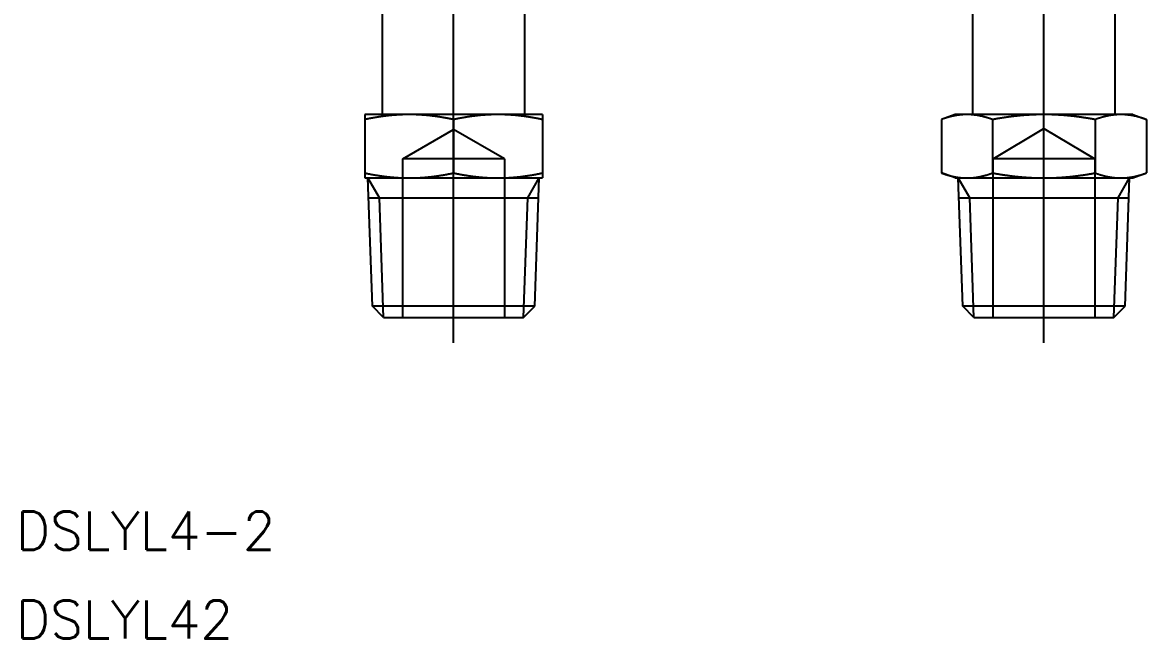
# Model space of a CAD drawing. Extents: x -80 to 11, y -57 to 49.
# Drawn here: x -80.5 to 8.1, y -56.7 to -8.1 of the extents above; entities that cross this region are included whole.
import ezdxf

# ---------------------------------------------------------------- set-up
doc = ezdxf.new("R2010")
doc.units = 0
doc.linetypes.add('CENTER', pattern=[50.8, 31.75, -6.35, 6.35, -6.35])
doc.linetypes.add('DASHED', pattern=[19.05, 12.7, -6.35])
doc.layers.get('0').update_dxf_attribs({"linetype": 'CONTINUOUS'})
doc.layers.add('CENTER', color=1, linetype='CENTER')
doc.styles.get("Standard").update_dxf_attribs({"font": 'txt.shx', "height": 3, "bigfont": 'bigfont.shx'})

msp = doc.modelspace()

# ---------------------------------------------------------------- linework, layer by layer
at = {"color": 7, "linetype": 'CONTINUOUS'}
for p, q in [((-52.112, -15.4), (-52.112, -5.514)), ((-40.912, -15.4), (-40.912, -5.514)), ((-5.6, -15.4), (-5.6, -5.514)), ((5.6, -15.4), (5.6, -5.514)), ((-50.012, -15.4), (-53.512, -15.4)), ((-53.512, -15.4), (-53.512, -15.794)), ((-53.512, -15.794), (-53.512, -20.006)), ((-43.012, -15.4), (-50.012, -15.4)), ((-46.512, -15.794), (-46.512, -20.006)), ((-39.512, -15.4), (-43.012, -15.4)), ((-39.512, -15.4), (-39.512, -15.794)), ((-39.512, -15.794), (-39.512, -20.006)), ((-7, -15.4), (-8.083, -15.794)), ((-8.083, -15.794), (-8.083, -20.006)), ((-6.062, -15.4), (-7, -15.4)), ((0, -15.4), (-6.062, -15.4)), ((-4.041, -15.794), (-4.041, -20.006)), ((6.062, -15.4), (0, -15.4)), ((4.041, -15.794), (4.041, -20.006)), ((7, -15.4), (6.062, -15.4)), ((7, -15.4), (8.083, -15.794)), ((8.083, -15.794), (8.083, -20.006)), ((-53.512, -20.006), (-53.512, -20.4)), ((-39.512, -20.006), (-39.512, -20.4)), ((-7, -20.4), (-8.083, -20.006)), ((7, -20.4), (8.083, -20.006)), ((-53.512, -20.4), (-50.012, -20.4)), ((-52.911, -30.513), (-53.264, -20.4)), ((-50.012, -20.4), (-43.012, -20.4)), ((-43.012, -20.4), (-39.512, -20.4)), ((-40.112, -30.513), (-39.759, -20.4)), ((-7, -20.4), (-6.062, -20.4)), ((-6.4, -30.513), (-6.753, -20.4)), ((-6.753, -20.4), (6.753, -20.4)), ((-6.062, -20.4), (0, -20.4)), ((0, -20.4), (6.062, -20.4)), ((6.062, -20.4), (7, -20.4)), ((6.4, -30.513), (6.753, -20.4)), ((-53.209, -21.978), (-39.814, -21.978)), ((-6.698, -21.978), (6.698, -21.978)), ((-40.112, -30.513), (-52.911, -30.513)), ((-52.024, -31.4), (-52.911, -30.513)), ((-40.999, -31.4), (-40.112, -30.513)), ((6.4, -30.513), (-6.4, -30.513)), ((-5.513, -31.4), (-6.4, -30.513)), ((5.513, -31.4), (6.4, -30.513)), ((-52.024, -31.4), (-40.999, -31.4)), ((-5.513, -31.4), (5.513, -31.4))]:
    msp.add_line(p, q, dxfattribs=at)
at = {"color": 3, "linetype": 'DASHED'}
for p, q in [((-50.512, -18.9), (-46.512, -16.591)), ((-42.512, -18.9), (-46.512, -16.591)), ((-4, -18.9), (0, -16.497)), ((0, -16.497), (4, -18.9)), ((-50.512, -31.4), (-50.512, -18.9)), ((-42.512, -18.9), (-50.512, -18.9)), ((-42.512, -18.9), (-42.512, -31.4)), ((-4, -31.4), (-4, -18.9)), ((4, -18.9), (-4, -18.9)), ((4, -18.9), (4, -31.4))]:
    msp.add_line(p, q, dxfattribs=at)
at = {"color": 3, "linetype": 'CONTINUOUS'}
for p, q in [((-52.353, -21.978), (-53.264, -20.4)), ((-40.67, -21.978), (-39.759, -20.4)), ((-5.842, -21.978), (-6.753, -20.4)), ((5.842, -21.978), (6.753, -20.4)), ((-52.024, -31.4), (-52.353, -21.978)), ((-40.999, -31.4), (-40.67, -21.978)), ((-5.513, -31.4), (-5.842, -21.978)), ((5.513, -31.4), (5.842, -21.978))]:
    msp.add_line(p, q, dxfattribs=at)
at = {"color": 7}
for points in [[(-50.012, -15.4, 0), (-50.048, -15.4, 0), (-50.085, -15.4, 0), (-50.122, -15.4, 0), (-50.159, -15.401, 0), (-50.196, -15.401, 0), (-50.232, -15.402, 0), (-50.269, -15.402, 0), (-50.305, -15.403, 0), (-50.342, -15.404, 0), (-50.378, -15.405, 0), (-50.414, -15.406, 0), (-50.451, -15.407, 0), (-50.487, -15.408, 0), (-50.523, -15.409, 0), (-50.56, -15.41, 0), (-50.596, -15.412, 0), (-50.632, -15.413, 0), (-50.668, -15.415, 0), (-50.704, -15.417, 0), (-50.74, -15.418, 0), (-50.777, -15.42, 0), (-50.813, -15.422, 0), (-50.849, -15.424, 0), (-50.885, -15.426, 0), (-50.921, -15.428, 0), (-50.957, -15.431, 0), (-50.993, -15.433, 0), (-51.029, -15.436, 0), (-51.065, -15.438, 0), (-51.101, -15.441, 0), (-51.137, -15.444, 0), (-51.173, -15.446, 0), (-51.209, -15.449, 0), (-51.245, -15.452, 0), (-51.281, -15.455, 0), (-51.317, -15.458, 0), (-51.353, -15.462, 0), (-51.389, -15.465, 0), (-51.425, -15.468, 0), (-51.461, -15.472, 0), (-51.497, -15.475, 0), (-51.533, -15.479, 0), (-51.569, -15.483, 0), (-51.605, -15.486, 0), (-51.641, -15.49, 0), (-51.677, -15.494, 0), (-51.714, -15.498, 0), (-51.75, -15.503, 0), (-51.786, -15.507, 0), (-51.822, -15.511, 0), (-51.858, -15.516, 0), (-51.895, -15.52, 0), (-51.931, -15.525, 0), (-51.968, -15.529, 0), (-52.004, -15.534, 0), (-52.04, -15.539, 0), (-52.077, -15.544, 0), (-52.114, -15.549, 0), (-52.15, -15.554, 0), (-52.187, -15.559, 0), (-52.223, -15.564, 0), (-52.26, -15.57, 0), (-52.297, -15.575, 0), (-52.334, -15.581, 0), (-52.371, -15.586, 0), (-52.408, -15.592, 0), (-52.445, -15.598, 0), (-52.482, -15.603, 0), (-52.519, -15.609, 0), (-52.556, -15.615, 0), (-52.593, -15.621, 0), (-52.631, -15.628, 0), (-52.668, -15.634, 0), (-52.706, -15.64, 0), (-52.743, -15.647, 0), (-52.781, -15.653, 0), (-52.818, -15.66, 0), (-52.856, -15.666, 0), (-52.894, -15.673, 0), (-52.932, -15.68, 0), (-52.97, -15.687, 0), (-53.008, -15.694, 0), (-53.046, -15.701, 0), (-53.084, -15.709, 0), (-53.123, -15.716, 0), (-53.161, -15.723, 0), (-53.2, -15.731, 0), (-53.238, -15.738, 0), (-53.277, -15.746, 0), (-53.316, -15.754, 0), (-53.355, -15.762, 0), (-53.394, -15.77, 0), (-53.433, -15.778, 0), (-53.472, -15.786, 0), (-53.512, -15.794, 0)], [(-46.512, -15.794, 0), (-46.551, -15.786, 0), (-46.59, -15.778, 0), (-46.629, -15.77, 0), (-46.668, -15.762, 0), (-46.707, -15.754, 0), (-46.746, -15.746, 0), (-46.785, -15.738, 0), (-46.823, -15.731, 0), (-46.862, -15.723, 0), (-46.9, -15.716, 0), (-46.939, -15.709, 0), (-46.977, -15.701, 0), (-47.015, -15.694, 0), (-47.053, -15.687, 0), (-47.091, -15.68, 0), (-47.129, -15.673, 0), (-47.167, -15.666, 0), (-47.205, -15.66, 0), (-47.242, -15.653, 0), (-47.28, -15.647, 0), (-47.318, -15.64, 0), (-47.355, -15.634, 0), (-47.392, -15.628, 0), (-47.43, -15.621, 0), (-47.467, -15.615, 0), (-47.504, -15.609, 0), (-47.541, -15.603, 0), (-47.578, -15.598, 0), (-47.615, -15.592, 0), (-47.653, -15.586, 0), (-47.689, -15.581, 0), (-47.726, -15.575, 0), (-47.763, -15.57, 0), (-47.8, -15.564, 0), (-47.836, -15.559, 0), (-47.873, -15.554, 0), (-47.91, -15.549, 0), (-47.946, -15.544, 0), (-47.983, -15.539, 0), (-48.019, -15.534, 0), (-48.056, -15.529, 0), (-48.092, -15.525, 0), (-48.128, -15.52, 0), (-48.165, -15.516, 0), (-48.201, -15.511, 0), (-48.237, -15.507, 0), (-48.273, -15.503, 0), (-48.31, -15.498, 0), (-48.346, -15.494, 0), (-48.382, -15.49, 0), (-48.418, -15.486, 0), (-48.454, -15.483, 0), (-48.49, -15.479, 0), (-48.526, -15.475, 0), (-48.562, -15.472, 0), (-48.598, -15.468, 0), (-48.634, -15.465, 0), (-48.67, -15.462, 0), (-48.706, -15.458, 0), (-48.742, -15.455, 0), (-48.778, -15.452, 0), (-48.814, -15.449, 0), (-48.85, -15.446, 0), (-48.886, -15.444, 0), (-48.922, -15.441, 0), (-48.958, -15.438, 0), (-48.994, -15.436, 0), (-49.03, -15.433, 0), (-49.066, -15.431, 0), (-49.102, -15.428, 0), (-49.138, -15.426, 0), (-49.174, -15.424, 0), (-49.21, -15.422, 0), (-49.246, -15.42, 0), (-49.283, -15.418, 0), (-49.319, -15.417, 0), (-49.355, -15.415, 0), (-49.391, -15.413, 0), (-49.427, -15.412, 0), (-49.463, -15.41, 0), (-49.5, -15.409, 0), (-49.536, -15.408, 0), (-49.572, -15.407, 0), (-49.609, -15.406, 0), (-49.645, -15.405, 0), (-49.681, -15.404, 0), (-49.718, -15.403, 0), (-49.755, -15.402, 0), (-49.791, -15.402, 0), (-49.828, -15.401, 0), (-49.864, -15.401, 0), (-49.901, -15.4, 0), (-49.938, -15.4, 0), (-49.975, -15.4, 0), (-50.012, -15.4, 0)], [(-43.012, -15.4, 0), (-43.048, -15.4, 0), (-43.085, -15.4, 0), (-43.122, -15.4, 0), (-43.159, -15.401, 0), (-43.196, -15.401, 0), (-43.232, -15.402, 0), (-43.269, -15.402, 0), (-43.305, -15.403, 0), (-43.342, -15.404, 0), (-43.378, -15.405, 0), (-43.414, -15.406, 0), (-43.451, -15.407, 0), (-43.487, -15.408, 0), (-43.523, -15.409, 0), (-43.56, -15.41, 0), (-43.596, -15.412, 0), (-43.632, -15.413, 0), (-43.668, -15.415, 0), (-43.704, -15.417, 0), (-43.74, -15.418, 0), (-43.777, -15.42, 0), (-43.813, -15.422, 0), (-43.849, -15.424, 0), (-43.885, -15.426, 0), (-43.921, -15.428, 0), (-43.957, -15.431, 0), (-43.993, -15.433, 0), (-44.029, -15.436, 0), (-44.065, -15.438, 0), (-44.101, -15.441, 0), (-44.137, -15.444, 0), (-44.173, -15.446, 0), (-44.209, -15.449, 0), (-44.245, -15.452, 0), (-44.281, -15.455, 0), (-44.317, -15.458, 0), (-44.353, -15.462, 0), (-44.389, -15.465, 0), (-44.425, -15.468, 0), (-44.461, -15.472, 0), (-44.497, -15.475, 0), (-44.533, -15.479, 0), (-44.569, -15.483, 0), (-44.605, -15.486, 0), (-44.641, -15.49, 0), (-44.677, -15.494, 0), (-44.714, -15.498, 0), (-44.75, -15.503, 0), (-44.786, -15.507, 0), (-44.822, -15.511, 0), (-44.858, -15.516, 0), (-44.895, -15.52, 0), (-44.931, -15.525, 0), (-44.968, -15.529, 0), (-45.004, -15.534, 0), (-45.04, -15.539, 0), (-45.077, -15.544, 0), (-45.114, -15.549, 0), (-45.15, -15.554, 0), (-45.187, -15.559, 0), (-45.223, -15.564, 0), (-45.26, -15.57, 0), (-45.297, -15.575, 0), (-45.334, -15.581, 0), (-45.371, -15.586, 0), (-45.408, -15.592, 0), (-45.445, -15.598, 0), (-45.482, -15.603, 0), (-45.519, -15.609, 0), (-45.556, -15.615, 0), (-45.593, -15.621, 0), (-45.631, -15.628, 0), (-45.668, -15.634, 0), (-45.706, -15.64, 0), (-45.743, -15.647, 0), (-45.781, -15.653, 0), (-45.818, -15.66, 0), (-45.856, -15.666, 0), (-45.894, -15.673, 0), (-45.932, -15.68, 0), (-45.97, -15.687, 0), (-46.008, -15.694, 0), (-46.046, -15.701, 0), (-46.084, -15.709, 0), (-46.123, -15.716, 0), (-46.161, -15.723, 0), (-46.2, -15.731, 0), (-46.238, -15.738, 0), (-46.277, -15.746, 0), (-46.316, -15.754, 0), (-46.355, -15.762, 0), (-46.394, -15.77, 0), (-46.433, -15.778, 0), (-46.472, -15.786, 0), (-46.512, -15.794, 0)], [(-39.512, -15.794, 0), (-39.551, -15.786, 0), (-39.59, -15.778, 0), (-39.629, -15.77, 0), (-39.668, -15.762, 0), (-39.707, -15.754, 0), (-39.746, -15.746, 0), (-39.785, -15.738, 0), (-39.823, -15.731, 0), (-39.862, -15.723, 0), (-39.9, -15.716, 0), (-39.939, -15.709, 0), (-39.977, -15.701, 0), (-40.015, -15.694, 0), (-40.053, -15.687, 0), (-40.091, -15.68, 0), (-40.129, -15.673, 0), (-40.167, -15.666, 0), (-40.205, -15.66, 0), (-40.242, -15.653, 0), (-40.28, -15.647, 0), (-40.318, -15.64, 0), (-40.355, -15.634, 0), (-40.392, -15.628, 0), (-40.43, -15.621, 0), (-40.467, -15.615, 0), (-40.504, -15.609, 0), (-40.541, -15.603, 0), (-40.578, -15.598, 0), (-40.615, -15.592, 0), (-40.653, -15.586, 0), (-40.689, -15.581, 0), (-40.726, -15.575, 0), (-40.763, -15.57, 0), (-40.8, -15.564, 0), (-40.836, -15.559, 0), (-40.873, -15.554, 0), (-40.91, -15.549, 0), (-40.946, -15.544, 0), (-40.983, -15.539, 0), (-41.019, -15.534, 0), (-41.056, -15.529, 0), (-41.092, -15.525, 0), (-41.128, -15.52, 0), (-41.165, -15.516, 0), (-41.201, -15.511, 0), (-41.237, -15.507, 0), (-41.273, -15.503, 0), (-41.31, -15.498, 0), (-41.346, -15.494, 0), (-41.382, -15.49, 0), (-41.418, -15.486, 0), (-41.454, -15.483, 0), (-41.49, -15.479, 0), (-41.526, -15.475, 0), (-41.562, -15.472, 0), (-41.598, -15.468, 0), (-41.634, -15.465, 0), (-41.67, -15.462, 0), (-41.706, -15.458, 0), (-41.742, -15.455, 0), (-41.778, -15.452, 0), (-41.814, -15.449, 0), (-41.85, -15.446, 0), (-41.886, -15.444, 0), (-41.922, -15.441, 0), (-41.958, -15.438, 0), (-41.994, -15.436, 0), (-42.03, -15.433, 0), (-42.066, -15.431, 0), (-42.102, -15.428, 0), (-42.138, -15.426, 0), (-42.174, -15.424, 0), (-42.21, -15.422, 0), (-42.246, -15.42, 0), (-42.283, -15.418, 0), (-42.319, -15.417, 0), (-42.355, -15.415, 0), (-42.391, -15.413, 0), (-42.427, -15.412, 0), (-42.463, -15.41, 0), (-42.5, -15.409, 0), (-42.536, -15.408, 0), (-42.572, -15.407, 0), (-42.609, -15.406, 0), (-42.645, -15.405, 0), (-42.681, -15.404, 0), (-42.718, -15.403, 0), (-42.755, -15.402, 0), (-42.791, -15.402, 0), (-42.828, -15.401, 0), (-42.864, -15.401, 0), (-42.901, -15.4, 0), (-42.938, -15.4, 0), (-42.975, -15.4, 0), (-43.012, -15.4, 0)], [(-6.062, -15.4, 0), (-6.083, -15.4, 0), (-6.105, -15.4, 0), (-6.126, -15.4, 0), (-6.147, -15.401, 0), (-6.168, -15.401, 0), (-6.189, -15.402, 0), (-6.211, -15.402, 0), (-6.232, -15.403, 0), (-6.253, -15.404, 0), (-6.274, -15.405, 0), (-6.295, -15.406, 0), (-6.316, -15.407, 0), (-6.337, -15.408, 0), (-6.358, -15.409, 0), (-6.379, -15.41, 0), (-6.4, -15.412, 0), (-6.42, -15.413, 0), (-6.441, -15.415, 0), (-6.462, -15.417, 0), (-6.483, -15.418, 0), (-6.504, -15.42, 0), (-6.525, -15.422, 0), (-6.546, -15.424, 0), (-6.566, -15.426, 0), (-6.587, -15.428, 0), (-6.608, -15.431, 0), (-6.629, -15.433, 0), (-6.649, -15.436, 0), (-6.67, -15.438, 0), (-6.691, -15.441, 0), (-6.712, -15.444, 0), (-6.733, -15.446, 0), (-6.753, -15.449, 0), (-6.774, -15.452, 0), (-6.795, -15.455, 0), (-6.816, -15.458, 0), (-6.836, -15.462, 0), (-6.857, -15.465, 0), (-6.878, -15.468, 0), (-6.899, -15.472, 0), (-6.92, -15.475, 0), (-6.941, -15.479, 0), (-6.961, -15.483, 0), (-6.982, -15.486, 0), (-7.003, -15.49, 0), (-7.024, -15.494, 0), (-7.045, -15.498, 0), (-7.066, -15.503, 0), (-7.087, -15.507, 0), (-7.108, -15.511, 0), (-7.128, -15.516, 0), (-7.149, -15.52, 0), (-7.17, -15.525, 0), (-7.191, -15.529, 0), (-7.212, -15.534, 0), (-7.234, -15.539, 0), (-7.255, -15.544, 0), (-7.276, -15.549, 0), (-7.297, -15.554, 0), (-7.318, -15.559, 0), (-7.339, -15.564, 0), (-7.36, -15.57, 0), (-7.382, -15.575, 0), (-7.403, -15.581, 0), (-7.424, -15.586, 0), (-7.446, -15.592, 0), (-7.467, -15.598, 0), (-7.488, -15.603, 0), (-7.51, -15.609, 0), (-7.531, -15.615, 0), (-7.553, -15.621, 0), (-7.574, -15.628, 0), (-7.596, -15.634, 0), (-7.618, -15.64, 0), (-7.639, -15.647, 0), (-7.661, -15.653, 0), (-7.683, -15.66, 0), (-7.704, -15.666, 0), (-7.726, -15.673, 0), (-7.748, -15.68, 0), (-7.77, -15.687, 0), (-7.792, -15.694, 0), (-7.814, -15.701, 0), (-7.836, -15.709, 0), (-7.858, -15.716, 0), (-7.881, -15.723, 0), (-7.903, -15.731, 0), (-7.925, -15.738, 0), (-7.948, -15.746, 0), (-7.97, -15.754, 0), (-7.992, -15.762, 0), (-8.015, -15.77, 0), (-8.038, -15.778, 0), (-8.06, -15.786, 0), (-8.083, -15.794, 0)], [(-4.041, -15.794, 0), (-4.064, -15.786, 0), (-4.087, -15.778, 0), (-4.109, -15.77, 0), (-4.132, -15.762, 0), (-4.154, -15.754, 0), (-4.177, -15.746, 0), (-4.199, -15.738, 0), (-4.221, -15.731, 0), (-4.244, -15.723, 0), (-4.266, -15.716, 0), (-4.288, -15.709, 0), (-4.31, -15.701, 0), (-4.332, -15.694, 0), (-4.354, -15.687, 0), (-4.376, -15.68, 0), (-4.398, -15.673, 0), (-4.42, -15.666, 0), (-4.442, -15.66, 0), (-4.463, -15.653, 0), (-4.485, -15.647, 0), (-4.507, -15.64, 0), (-4.528, -15.634, 0), (-4.55, -15.628, 0), (-4.572, -15.621, 0), (-4.593, -15.615, 0), (-4.615, -15.609, 0), (-4.636, -15.603, 0), (-4.657, -15.598, 0), (-4.679, -15.592, 0), (-4.7, -15.586, 0), (-4.721, -15.581, 0), (-4.743, -15.575, 0), (-4.764, -15.57, 0), (-4.785, -15.564, 0), (-4.806, -15.559, 0), (-4.828, -15.554, 0), (-4.849, -15.549, 0), (-4.87, -15.544, 0), (-4.891, -15.539, 0), (-4.912, -15.534, 0), (-4.933, -15.529, 0), (-4.954, -15.525, 0), (-4.975, -15.52, 0), (-4.996, -15.516, 0), (-5.017, -15.511, 0), (-5.038, -15.507, 0), (-5.059, -15.503, 0), (-5.08, -15.498, 0), (-5.1, -15.494, 0), (-5.121, -15.49, 0), (-5.142, -15.486, 0), (-5.163, -15.483, 0), (-5.184, -15.479, 0), (-5.205, -15.475, 0), (-5.225, -15.472, 0), (-5.246, -15.468, 0), (-5.267, -15.465, 0), (-5.288, -15.462, 0), (-5.309, -15.458, 0), (-5.329, -15.455, 0), (-5.35, -15.452, 0), (-5.371, -15.449, 0), (-5.392, -15.446, 0), (-5.413, -15.444, 0), (-5.433, -15.441, 0), (-5.454, -15.438, 0), (-5.475, -15.436, 0), (-5.496, -15.433, 0), (-5.516, -15.431, 0), (-5.537, -15.428, 0), (-5.558, -15.426, 0), (-5.579, -15.424, 0), (-5.6, -15.422, 0), (-5.62, -15.42, 0), (-5.641, -15.418, 0), (-5.662, -15.417, 0), (-5.683, -15.415, 0), (-5.704, -15.413, 0), (-5.725, -15.412, 0), (-5.746, -15.41, 0), (-5.767, -15.409, 0), (-5.788, -15.408, 0), (-5.809, -15.407, 0), (-5.83, -15.406, 0), (-5.851, -15.405, 0), (-5.872, -15.404, 0), (-5.893, -15.403, 0), (-5.914, -15.402, 0), (-5.935, -15.402, 0), (-5.956, -15.401, 0), (-5.977, -15.401, 0), (-5.998, -15.4, 0), (-6.02, -15.4, 0), (-6.041, -15.4, 0), (-6.062, -15.4, 0)], [(0, -15.4, 0), (-0.043, -15.4, 0), (-0.085, -15.4, 0), (-0.128, -15.4, 0), (-0.17, -15.401, 0), (-0.212, -15.401, 0), (-0.255, -15.402, 0), (-0.297, -15.402, 0), (-0.339, -15.403, 0), (-0.381, -15.404, 0), (-0.423, -15.405, 0), (-0.465, -15.406, 0), (-0.507, -15.407, 0), (-0.549, -15.408, 0), (-0.591, -15.409, 0), (-0.633, -15.41, 0), (-0.675, -15.412, 0), (-0.717, -15.413, 0), (-0.758, -15.415, 0), (-0.8, -15.417, 0), (-0.842, -15.418, 0), (-0.883, -15.42, 0), (-0.925, -15.422, 0), (-0.967, -15.424, 0), (-1.008, -15.426, 0), (-1.05, -15.428, 0), (-1.092, -15.431, 0), (-1.133, -15.433, 0), (-1.175, -15.436, 0), (-1.216, -15.438, 0), (-1.258, -15.441, 0), (-1.299, -15.444, 0), (-1.341, -15.446, 0), (-1.382, -15.449, 0), (-1.424, -15.452, 0), (-1.465, -15.455, 0), (-1.507, -15.458, 0), (-1.549, -15.462, 0), (-1.59, -15.465, 0), (-1.632, -15.468, 0), (-1.673, -15.472, 0), (-1.715, -15.475, 0), (-1.757, -15.479, 0), (-1.798, -15.483, 0), (-1.84, -15.486, 0), (-1.882, -15.49, 0), (-1.923, -15.494, 0), (-1.965, -15.498, 0), (-2.007, -15.503, 0), (-2.049, -15.507, 0), (-2.091, -15.511, 0), (-2.133, -15.516, 0), (-2.175, -15.52, 0), (-2.217, -15.525, 0), (-2.259, -15.529, 0), (-2.301, -15.534, 0), (-2.343, -15.539, 0), (-2.385, -15.544, 0), (-2.427, -15.549, 0), (-2.469, -15.554, 0), (-2.512, -15.559, 0), (-2.554, -15.564, 0), (-2.596, -15.57, 0), (-2.639, -15.575, 0), (-2.681, -15.581, 0), (-2.724, -15.586, 0), (-2.767, -15.592, 0), (-2.809, -15.598, 0), (-2.852, -15.603, 0), (-2.895, -15.609, 0), (-2.938, -15.615, 0), (-2.981, -15.621, 0), (-3.024, -15.628, 0), (-3.067, -15.634, 0), (-3.111, -15.64, 0), (-3.154, -15.647, 0), (-3.197, -15.653, 0), (-3.241, -15.66, 0), (-3.285, -15.666, 0), (-3.328, -15.673, 0), (-3.372, -15.68, 0), (-3.416, -15.687, 0), (-3.46, -15.694, 0), (-3.504, -15.701, 0), (-3.548, -15.709, 0), (-3.592, -15.716, 0), (-3.637, -15.723, 0), (-3.681, -15.731, 0), (-3.726, -15.738, 0), (-3.771, -15.746, 0), (-3.816, -15.754, 0), (-3.86, -15.762, 0), (-3.906, -15.77, 0), (-3.951, -15.778, 0), (-3.996, -15.786, 0), (-4.041, -15.794, 0)], [(4.041, -15.794, 0), (3.996, -15.786, 0), (3.951, -15.778, 0), (3.906, -15.77, 0), (3.86, -15.762, 0), (3.816, -15.754, 0), (3.771, -15.746, 0), (3.726, -15.738, 0), (3.681, -15.731, 0), (3.637, -15.723, 0), (3.592, -15.716, 0), (3.548, -15.709, 0), (3.504, -15.701, 0), (3.46, -15.694, 0), (3.416, -15.687, 0), (3.372, -15.68, 0), (3.328, -15.673, 0), (3.285, -15.666, 0), (3.241, -15.66, 0), (3.197, -15.653, 0), (3.154, -15.647, 0), (3.111, -15.64, 0), (3.067, -15.634, 0), (3.024, -15.628, 0), (2.981, -15.621, 0), (2.938, -15.615, 0), (2.895, -15.609, 0), (2.852, -15.603, 0), (2.809, -15.598, 0), (2.767, -15.592, 0), (2.724, -15.586, 0), (2.681, -15.581, 0), (2.639, -15.575, 0), (2.596, -15.57, 0), (2.554, -15.564, 0), (2.512, -15.559, 0), (2.469, -15.554, 0), (2.427, -15.549, 0), (2.385, -15.544, 0), (2.343, -15.539, 0), (2.301, -15.534, 0), (2.259, -15.529, 0), (2.217, -15.525, 0), (2.175, -15.52, 0), (2.133, -15.516, 0), (2.091, -15.511, 0), (2.049, -15.507, 0), (2.007, -15.503, 0), (1.965, -15.498, 0), (1.923, -15.494, 0), (1.882, -15.49, 0), (1.84, -15.486, 0), (1.798, -15.483, 0), (1.757, -15.479, 0), (1.715, -15.475, 0), (1.673, -15.472, 0), (1.632, -15.468, 0), (1.59, -15.465, 0), (1.549, -15.462, 0), (1.507, -15.458, 0), (1.465, -15.455, 0), (1.424, -15.452, 0), (1.382, -15.449, 0), (1.341, -15.446, 0), (1.299, -15.444, 0), (1.258, -15.441, 0), (1.216, -15.438, 0), (1.175, -15.436, 0), (1.133, -15.433, 0), (1.092, -15.431, 0), (1.05, -15.428, 0), (1.008, -15.426, 0), (0.967, -15.424, 0), (0.925, -15.422, 0), (0.883, -15.42, 0), (0.842, -15.418, 0), (0.8, -15.417, 0), (0.758, -15.415, 0), (0.717, -15.413, 0), (0.675, -15.412, 0), (0.633, -15.41, 0), (0.591, -15.409, 0), (0.549, -15.408, 0), (0.507, -15.407, 0), (0.465, -15.406, 0), (0.423, -15.405, 0), (0.381, -15.404, 0), (0.339, -15.403, 0), (0.297, -15.402, 0), (0.255, -15.402, 0), (0.212, -15.401, 0), (0.17, -15.401, 0), (0.128, -15.4, 0), (0.085, -15.4, 0), (0.043, -15.4, 0), (0, -15.4, 0)], [(6.062, -15.4, 0), (6.041, -15.4, 0), (6.02, -15.4, 0), (5.998, -15.4, 0), (5.977, -15.401, 0), (5.956, -15.401, 0), (5.935, -15.402, 0), (5.914, -15.402, 0), (5.893, -15.403, 0), (5.872, -15.404, 0), (5.851, -15.405, 0), (5.83, -15.406, 0), (5.809, -15.407, 0), (5.788, -15.408, 0), (5.767, -15.409, 0), (5.746, -15.41, 0), (5.725, -15.412, 0), (5.704, -15.413, 0), (5.683, -15.415, 0), (5.662, -15.417, 0), (5.641, -15.418, 0), (5.62, -15.42, 0), (5.6, -15.422, 0), (5.579, -15.424, 0), (5.558, -15.426, 0), (5.537, -15.428, 0), (5.516, -15.431, 0), (5.496, -15.433, 0), (5.475, -15.436, 0), (5.454, -15.438, 0), (5.433, -15.441, 0), (5.413, -15.444, 0), (5.392, -15.446, 0), (5.371, -15.449, 0), (5.35, -15.452, 0), (5.329, -15.455, 0), (5.309, -15.458, 0), (5.288, -15.462, 0), (5.267, -15.465, 0), (5.246, -15.468, 0), (5.225, -15.472, 0), (5.205, -15.475, 0), (5.184, -15.479, 0), (5.163, -15.483, 0), (5.142, -15.486, 0), (5.121, -15.49, 0), (5.1, -15.494, 0), (5.08, -15.498, 0), (5.059, -15.503, 0), (5.038, -15.507, 0), (5.017, -15.511, 0), (4.996, -15.516, 0), (4.975, -15.52, 0), (4.954, -15.525, 0), (4.933, -15.529, 0), (4.912, -15.534, 0), (4.891, -15.539, 0), (4.87, -15.544, 0), (4.849, -15.549, 0), (4.828, -15.554, 0), (4.806, -15.559, 0), (4.785, -15.564, 0), (4.764, -15.57, 0), (4.743, -15.575, 0), (4.721, -15.581, 0), (4.7, -15.586, 0), (4.679, -15.592, 0), (4.657, -15.598, 0), (4.636, -15.603, 0), (4.615, -15.609, 0), (4.593, -15.615, 0), (4.572, -15.621, 0), (4.55, -15.628, 0), (4.528, -15.634, 0), (4.507, -15.64, 0), (4.485, -15.647, 0), (4.463, -15.653, 0), (4.442, -15.66, 0), (4.42, -15.666, 0), (4.398, -15.673, 0), (4.376, -15.68, 0), (4.354, -15.687, 0), (4.332, -15.694, 0), (4.31, -15.701, 0), (4.288, -15.709, 0), (4.266, -15.716, 0), (4.244, -15.723, 0), (4.221, -15.731, 0), (4.199, -15.738, 0), (4.177, -15.746, 0), (4.154, -15.754, 0), (4.132, -15.762, 0), (4.109, -15.77, 0), (4.087, -15.778, 0), (4.064, -15.786, 0), (4.041, -15.794, 0)], [(8.083, -15.794, 0), (8.06, -15.786, 0), (8.038, -15.778, 0), (8.015, -15.77, 0), (7.992, -15.762, 0), (7.97, -15.754, 0), (7.948, -15.746, 0), (7.925, -15.738, 0), (7.903, -15.731, 0), (7.881, -15.723, 0), (7.858, -15.716, 0), (7.836, -15.709, 0), (7.814, -15.701, 0), (7.792, -15.694, 0), (7.77, -15.687, 0), (7.748, -15.68, 0), (7.726, -15.673, 0), (7.704, -15.666, 0), (7.683, -15.66, 0), (7.661, -15.653, 0), (7.639, -15.647, 0), (7.618, -15.64, 0), (7.596, -15.634, 0), (7.574, -15.628, 0), (7.553, -15.621, 0), (7.531, -15.615, 0), (7.51, -15.609, 0), (7.488, -15.603, 0), (7.467, -15.598, 0), (7.446, -15.592, 0), (7.424, -15.586, 0), (7.403, -15.581, 0), (7.382, -15.575, 0), (7.36, -15.57, 0), (7.339, -15.564, 0), (7.318, -15.559, 0), (7.297, -15.554, 0), (7.276, -15.549, 0), (7.255, -15.544, 0), (7.234, -15.539, 0), (7.212, -15.534, 0), (7.191, -15.529, 0), (7.17, -15.525, 0), (7.149, -15.52, 0), (7.128, -15.516, 0), (7.108, -15.511, 0), (7.087, -15.507, 0), (7.066, -15.503, 0), (7.045, -15.498, 0), (7.024, -15.494, 0), (7.003, -15.49, 0), (6.982, -15.486, 0), (6.961, -15.483, 0), (6.941, -15.479, 0), (6.92, -15.475, 0), (6.899, -15.472, 0), (6.878, -15.468, 0), (6.857, -15.465, 0), (6.836, -15.462, 0), (6.816, -15.458, 0), (6.795, -15.455, 0), (6.774, -15.452, 0), (6.753, -15.449, 0), (6.733, -15.446, 0), (6.712, -15.444, 0), (6.691, -15.441, 0), (6.67, -15.438, 0), (6.649, -15.436, 0), (6.629, -15.433, 0), (6.608, -15.431, 0), (6.587, -15.428, 0), (6.566, -15.426, 0), (6.546, -15.424, 0), (6.525, -15.422, 0), (6.504, -15.42, 0), (6.483, -15.418, 0), (6.462, -15.417, 0), (6.441, -15.415, 0), (6.42, -15.413, 0), (6.4, -15.412, 0), (6.379, -15.41, 0), (6.358, -15.409, 0), (6.337, -15.408, 0), (6.316, -15.407, 0), (6.295, -15.406, 0), (6.274, -15.405, 0), (6.253, -15.404, 0), (6.232, -15.403, 0), (6.211, -15.402, 0), (6.189, -15.402, 0), (6.168, -15.401, 0), (6.147, -15.401, 0), (6.126, -15.4, 0), (6.105, -15.4, 0), (6.083, -15.4, 0), (6.062, -15.4, 0)], [(-53.512, -20.006, 0), (-53.472, -20.014, 0), (-53.433, -20.022, 0), (-53.393, -20.03, 0), (-53.354, -20.038, 0), (-53.315, -20.046, 0), (-53.276, -20.054, 0), (-53.237, -20.062, 0), (-53.199, -20.069, 0), (-53.16, -20.077, 0), (-53.121, -20.084, 0), (-53.083, -20.092, 0), (-53.045, -20.099, 0), (-53.006, -20.106, 0), (-52.968, -20.113, 0), (-52.93, -20.12, 0), (-52.892, -20.127, 0), (-52.854, -20.134, 0), (-52.816, -20.14, 0), (-52.778, -20.147, 0), (-52.741, -20.154, 0), (-52.703, -20.16, 0), (-52.666, -20.166, 0), (-52.628, -20.173, 0), (-52.591, -20.179, 0), (-52.553, -20.185, 0), (-52.516, -20.191, 0), (-52.479, -20.197, 0), (-52.442, -20.203, 0), (-52.405, -20.209, 0), (-52.368, -20.214, 0), (-52.331, -20.22, 0), (-52.294, -20.225, 0), (-52.257, -20.231, 0), (-52.22, -20.236, 0), (-52.184, -20.241, 0), (-52.147, -20.247, 0), (-52.11, -20.252, 0), (-52.074, -20.257, 0), (-52.037, -20.262, 0), (-52.001, -20.266, 0), (-51.964, -20.271, 0), (-51.928, -20.276, 0), (-51.892, -20.28, 0), (-51.855, -20.285, 0), (-51.819, -20.289, 0), (-51.783, -20.294, 0), (-51.746, -20.298, 0), (-51.71, -20.302, 0), (-51.674, -20.306, 0), (-51.638, -20.31, 0), (-51.602, -20.314, 0), (-51.566, -20.318, 0), (-51.53, -20.321, 0), (-51.494, -20.325, 0), (-51.458, -20.328, 0), (-51.422, -20.332, 0), (-51.386, -20.335, 0), (-51.35, -20.339, 0), (-51.314, -20.342, 0), (-51.278, -20.345, 0), (-51.242, -20.348, 0), (-51.206, -20.351, 0), (-51.17, -20.354, 0), (-51.134, -20.357, 0), (-51.098, -20.359, 0), (-51.062, -20.362, 0), (-51.026, -20.365, 0), (-50.99, -20.367, 0), (-50.954, -20.369, 0), (-50.918, -20.372, 0), (-50.882, -20.374, 0), (-50.846, -20.376, 0), (-50.81, -20.378, 0), (-50.774, -20.38, 0), (-50.738, -20.382, 0), (-50.702, -20.384, 0), (-50.666, -20.385, 0), (-50.63, -20.387, 0), (-50.594, -20.388, 0), (-50.558, -20.39, 0), (-50.522, -20.391, 0), (-50.486, -20.392, 0), (-50.449, -20.393, 0), (-50.413, -20.394, 0), (-50.377, -20.395, 0), (-50.34, -20.396, 0), (-50.304, -20.397, 0), (-50.268, -20.398, 0), (-50.231, -20.398, 0), (-50.195, -20.399, 0), (-50.158, -20.399, 0), (-50.122, -20.4, 0), (-50.085, -20.4, 0), (-50.048, -20.4, 0), (-50.012, -20.4, 0)], [(-50.012, -20.4, 0), (-49.975, -20.4, 0), (-49.938, -20.4, 0), (-49.901, -20.4, 0), (-49.865, -20.399, 0), (-49.828, -20.399, 0), (-49.792, -20.398, 0), (-49.755, -20.398, 0), (-49.719, -20.397, 0), (-49.683, -20.396, 0), (-49.646, -20.395, 0), (-49.61, -20.394, 0), (-49.574, -20.393, 0), (-49.538, -20.392, 0), (-49.501, -20.391, 0), (-49.465, -20.39, 0), (-49.429, -20.388, 0), (-49.393, -20.387, 0), (-49.357, -20.385, 0), (-49.321, -20.384, 0), (-49.285, -20.382, 0), (-49.249, -20.38, 0), (-49.213, -20.378, 0), (-49.177, -20.376, 0), (-49.141, -20.374, 0), (-49.105, -20.372, 0), (-49.069, -20.369, 0), (-49.033, -20.367, 0), (-48.997, -20.365, 0), (-48.961, -20.362, 0), (-48.925, -20.359, 0), (-48.889, -20.357, 0), (-48.853, -20.354, 0), (-48.817, -20.351, 0), (-48.781, -20.348, 0), (-48.745, -20.345, 0), (-48.709, -20.342, 0), (-48.673, -20.339, 0), (-48.638, -20.335, 0), (-48.602, -20.332, 0), (-48.566, -20.328, 0), (-48.529, -20.325, 0), (-48.493, -20.321, 0), (-48.457, -20.318, 0), (-48.421, -20.314, 0), (-48.385, -20.31, 0), (-48.349, -20.306, 0), (-48.313, -20.302, 0), (-48.277, -20.298, 0), (-48.24, -20.294, 0), (-48.204, -20.289, 0), (-48.168, -20.285, 0), (-48.132, -20.28, 0), (-48.095, -20.276, 0), (-48.059, -20.271, 0), (-48.022, -20.266, 0), (-47.986, -20.262, 0), (-47.949, -20.257, 0), (-47.913, -20.252, 0), (-47.876, -20.247, 0), (-47.84, -20.241, 0), (-47.803, -20.236, 0), (-47.766, -20.231, 0), (-47.729, -20.225, 0), (-47.692, -20.22, 0), (-47.655, -20.214, 0), (-47.618, -20.209, 0), (-47.581, -20.203, 0), (-47.544, -20.197, 0), (-47.507, -20.191, 0), (-47.47, -20.185, 0), (-47.432, -20.179, 0), (-47.395, -20.173, 0), (-47.358, -20.166, 0), (-47.32, -20.16, 0), (-47.282, -20.154, 0), (-47.245, -20.147, 0), (-47.207, -20.14, 0), (-47.169, -20.134, 0), (-47.131, -20.127, 0), (-47.093, -20.12, 0), (-47.055, -20.113, 0), (-47.017, -20.106, 0), (-46.978, -20.099, 0), (-46.94, -20.092, 0), (-46.902, -20.084, 0), (-46.863, -20.077, 0), (-46.825, -20.069, 0), (-46.786, -20.062, 0), (-46.747, -20.054, 0), (-46.708, -20.046, 0), (-46.669, -20.038, 0), (-46.63, -20.03, 0), (-46.59, -20.022, 0), (-46.551, -20.014, 0), (-46.512, -20.006, 0)], [(-46.512, -20.006, 0), (-46.472, -20.014, 0), (-46.433, -20.022, 0), (-46.393, -20.03, 0), (-46.354, -20.038, 0), (-46.315, -20.046, 0), (-46.276, -20.054, 0), (-46.237, -20.062, 0), (-46.199, -20.069, 0), (-46.16, -20.077, 0), (-46.121, -20.084, 0), (-46.083, -20.092, 0), (-46.045, -20.099, 0), (-46.006, -20.106, 0), (-45.968, -20.113, 0), (-45.93, -20.12, 0), (-45.892, -20.127, 0), (-45.854, -20.134, 0), (-45.816, -20.14, 0), (-45.778, -20.147, 0), (-45.741, -20.154, 0), (-45.703, -20.16, 0), (-45.666, -20.166, 0), (-45.628, -20.173, 0), (-45.591, -20.179, 0), (-45.553, -20.185, 0), (-45.516, -20.191, 0), (-45.479, -20.197, 0), (-45.442, -20.203, 0), (-45.405, -20.209, 0), (-45.368, -20.214, 0), (-45.331, -20.22, 0), (-45.294, -20.225, 0), (-45.257, -20.231, 0), (-45.22, -20.236, 0), (-45.184, -20.241, 0), (-45.147, -20.247, 0), (-45.11, -20.252, 0), (-45.074, -20.257, 0), (-45.037, -20.262, 0), (-45.001, -20.266, 0), (-44.964, -20.271, 0), (-44.928, -20.276, 0), (-44.892, -20.28, 0), (-44.855, -20.285, 0), (-44.819, -20.289, 0), (-44.783, -20.294, 0), (-44.746, -20.298, 0), (-44.71, -20.302, 0), (-44.674, -20.306, 0), (-44.638, -20.31, 0), (-44.602, -20.314, 0), (-44.566, -20.318, 0), (-44.53, -20.321, 0), (-44.494, -20.325, 0), (-44.458, -20.328, 0), (-44.422, -20.332, 0), (-44.386, -20.335, 0), (-44.35, -20.339, 0), (-44.314, -20.342, 0), (-44.278, -20.345, 0), (-44.242, -20.348, 0), (-44.206, -20.351, 0), (-44.17, -20.354, 0), (-44.134, -20.357, 0), (-44.098, -20.359, 0), (-44.062, -20.362, 0), (-44.026, -20.365, 0), (-43.99, -20.367, 0), (-43.954, -20.369, 0), (-43.918, -20.372, 0), (-43.882, -20.374, 0), (-43.846, -20.376, 0), (-43.81, -20.378, 0), (-43.774, -20.38, 0), (-43.738, -20.382, 0), (-43.702, -20.384, 0), (-43.666, -20.385, 0), (-43.63, -20.387, 0), (-43.594, -20.388, 0), (-43.558, -20.39, 0), (-43.522, -20.391, 0), (-43.486, -20.392, 0), (-43.449, -20.393, 0), (-43.413, -20.394, 0), (-43.377, -20.395, 0), (-43.34, -20.396, 0), (-43.304, -20.397, 0), (-43.268, -20.398, 0), (-43.231, -20.398, 0), (-43.195, -20.399, 0), (-43.158, -20.399, 0), (-43.122, -20.4, 0), (-43.085, -20.4, 0), (-43.048, -20.4, 0), (-43.012, -20.4, 0)], [(-43.012, -20.4, 0), (-42.975, -20.4, 0), (-42.938, -20.4, 0), (-42.901, -20.4, 0), (-42.865, -20.399, 0), (-42.828, -20.399, 0), (-42.792, -20.398, 0), (-42.755, -20.398, 0), (-42.719, -20.397, 0), (-42.683, -20.396, 0), (-42.646, -20.395, 0), (-42.61, -20.394, 0), (-42.574, -20.393, 0), (-42.538, -20.392, 0), (-42.501, -20.391, 0), (-42.465, -20.39, 0), (-42.429, -20.388, 0), (-42.393, -20.387, 0), (-42.357, -20.385, 0), (-42.321, -20.384, 0), (-42.285, -20.382, 0), (-42.249, -20.38, 0), (-42.213, -20.378, 0), (-42.177, -20.376, 0), (-42.141, -20.374, 0), (-42.105, -20.372, 0), (-42.069, -20.369, 0), (-42.033, -20.367, 0), (-41.997, -20.365, 0), (-41.961, -20.362, 0), (-41.925, -20.359, 0), (-41.889, -20.357, 0), (-41.853, -20.354, 0), (-41.817, -20.351, 0), (-41.781, -20.348, 0), (-41.745, -20.345, 0), (-41.709, -20.342, 0), (-41.673, -20.339, 0), (-41.638, -20.335, 0), (-41.602, -20.332, 0), (-41.566, -20.328, 0), (-41.529, -20.325, 0), (-41.493, -20.321, 0), (-41.457, -20.318, 0), (-41.421, -20.314, 0), (-41.385, -20.31, 0), (-41.349, -20.306, 0), (-41.313, -20.302, 0), (-41.277, -20.298, 0), (-41.24, -20.294, 0), (-41.204, -20.289, 0), (-41.168, -20.285, 0), (-41.132, -20.28, 0), (-41.095, -20.276, 0), (-41.059, -20.271, 0), (-41.022, -20.266, 0), (-40.986, -20.262, 0), (-40.949, -20.257, 0), (-40.913, -20.252, 0), (-40.876, -20.247, 0), (-40.84, -20.241, 0), (-40.803, -20.236, 0), (-40.766, -20.231, 0), (-40.729, -20.225, 0), (-40.692, -20.22, 0), (-40.655, -20.214, 0), (-40.618, -20.209, 0), (-40.581, -20.203, 0), (-40.544, -20.197, 0), (-40.507, -20.191, 0), (-40.47, -20.185, 0), (-40.432, -20.179, 0), (-40.395, -20.173, 0), (-40.358, -20.166, 0), (-40.32, -20.16, 0), (-40.282, -20.154, 0), (-40.245, -20.147, 0), (-40.207, -20.14, 0), (-40.169, -20.134, 0), (-40.131, -20.127, 0), (-40.093, -20.12, 0), (-40.055, -20.113, 0), (-40.017, -20.106, 0), (-39.978, -20.099, 0), (-39.94, -20.092, 0), (-39.902, -20.084, 0), (-39.863, -20.077, 0), (-39.825, -20.069, 0), (-39.786, -20.062, 0), (-39.747, -20.054, 0), (-39.708, -20.046, 0), (-39.669, -20.038, 0), (-39.63, -20.03, 0), (-39.59, -20.022, 0), (-39.551, -20.014, 0), (-39.512, -20.006, 0)], [(-8.083, -20.006, 0), (-8.06, -20.014, 0), (-8.037, -20.022, 0), (-8.015, -20.03, 0), (-7.992, -20.038, 0), (-7.97, -20.046, 0), (-7.947, -20.054, 0), (-7.925, -20.062, 0), (-7.902, -20.069, 0), (-7.88, -20.077, 0), (-7.858, -20.084, 0), (-7.835, -20.092, 0), (-7.813, -20.099, 0), (-7.791, -20.106, 0), (-7.769, -20.113, 0), (-7.747, -20.12, 0), (-7.725, -20.127, 0), (-7.703, -20.134, 0), (-7.681, -20.14, 0), (-7.66, -20.147, 0), (-7.638, -20.154, 0), (-7.616, -20.16, 0), (-7.594, -20.166, 0), (-7.573, -20.173, 0), (-7.551, -20.179, 0), (-7.53, -20.185, 0), (-7.508, -20.191, 0), (-7.487, -20.197, 0), (-7.465, -20.203, 0), (-7.444, -20.209, 0), (-7.423, -20.214, 0), (-7.401, -20.22, 0), (-7.38, -20.225, 0), (-7.359, -20.231, 0), (-7.337, -20.236, 0), (-7.316, -20.241, 0), (-7.295, -20.247, 0), (-7.274, -20.252, 0), (-7.253, -20.257, 0), (-7.232, -20.262, 0), (-7.211, -20.266, 0), (-7.19, -20.271, 0), (-7.169, -20.276, 0), (-7.148, -20.28, 0), (-7.127, -20.285, 0), (-7.106, -20.289, 0), (-7.085, -20.294, 0), (-7.064, -20.298, 0), (-7.043, -20.302, 0), (-7.022, -20.306, 0), (-7.001, -20.31, 0), (-6.98, -20.314, 0), (-6.959, -20.318, 0), (-6.939, -20.321, 0), (-6.918, -20.325, 0), (-6.897, -20.328, 0), (-6.876, -20.332, 0), (-6.855, -20.335, 0), (-6.835, -20.339, 0), (-6.814, -20.342, 0), (-6.793, -20.345, 0), (-6.772, -20.348, 0), (-6.752, -20.351, 0), (-6.731, -20.354, 0), (-6.71, -20.357, 0), (-6.689, -20.359, 0), (-6.669, -20.362, 0), (-6.648, -20.365, 0), (-6.627, -20.367, 0), (-6.606, -20.369, 0), (-6.586, -20.372, 0), (-6.565, -20.374, 0), (-6.544, -20.376, 0), (-6.523, -20.378, 0), (-6.503, -20.38, 0), (-6.482, -20.382, 0), (-6.461, -20.384, 0), (-6.44, -20.385, 0), (-6.419, -20.387, 0), (-6.398, -20.388, 0), (-6.378, -20.39, 0), (-6.357, -20.391, 0), (-6.336, -20.392, 0), (-6.315, -20.393, 0), (-6.294, -20.394, 0), (-6.273, -20.395, 0), (-6.252, -20.396, 0), (-6.231, -20.397, 0), (-6.21, -20.398, 0), (-6.189, -20.398, 0), (-6.168, -20.399, 0), (-6.147, -20.399, 0), (-6.126, -20.4, 0), (-6.105, -20.4, 0), (-6.083, -20.4, 0), (-6.062, -20.4, 0)], [(-6.062, -20.4, 0), (-6.041, -20.4, 0), (-6.02, -20.4, 0), (-5.999, -20.4, 0), (-5.977, -20.399, 0), (-5.956, -20.399, 0), (-5.935, -20.398, 0), (-5.914, -20.398, 0), (-5.893, -20.397, 0), (-5.872, -20.396, 0), (-5.851, -20.395, 0), (-5.83, -20.394, 0), (-5.809, -20.393, 0), (-5.788, -20.392, 0), (-5.768, -20.391, 0), (-5.747, -20.39, 0), (-5.726, -20.388, 0), (-5.705, -20.387, 0), (-5.684, -20.385, 0), (-5.663, -20.384, 0), (-5.643, -20.382, 0), (-5.622, -20.38, 0), (-5.601, -20.378, 0), (-5.58, -20.376, 0), (-5.559, -20.374, 0), (-5.539, -20.372, 0), (-5.518, -20.369, 0), (-5.497, -20.367, 0), (-5.476, -20.365, 0), (-5.456, -20.362, 0), (-5.435, -20.359, 0), (-5.414, -20.357, 0), (-5.393, -20.354, 0), (-5.373, -20.351, 0), (-5.352, -20.348, 0), (-5.331, -20.345, 0), (-5.31, -20.342, 0), (-5.29, -20.339, 0), (-5.269, -20.335, 0), (-5.248, -20.332, 0), (-5.227, -20.328, 0), (-5.207, -20.325, 0), (-5.186, -20.321, 0), (-5.165, -20.318, 0), (-5.144, -20.314, 0), (-5.123, -20.31, 0), (-5.102, -20.306, 0), (-5.081, -20.302, 0), (-5.061, -20.298, 0), (-5.04, -20.294, 0), (-5.019, -20.289, 0), (-4.998, -20.285, 0), (-4.977, -20.28, 0), (-4.956, -20.276, 0), (-4.935, -20.271, 0), (-4.914, -20.266, 0), (-4.893, -20.262, 0), (-4.872, -20.257, 0), (-4.85, -20.252, 0), (-4.829, -20.247, 0), (-4.808, -20.241, 0), (-4.787, -20.236, 0), (-4.766, -20.231, 0), (-4.744, -20.225, 0), (-4.723, -20.22, 0), (-4.702, -20.214, 0), (-4.68, -20.209, 0), (-4.659, -20.203, 0), (-4.638, -20.197, 0), (-4.616, -20.191, 0), (-4.595, -20.185, 0), (-4.573, -20.179, 0), (-4.552, -20.173, 0), (-4.53, -20.166, 0), (-4.508, -20.16, 0), (-4.486, -20.154, 0), (-4.465, -20.147, 0), (-4.443, -20.14, 0), (-4.421, -20.134, 0), (-4.399, -20.127, 0), (-4.377, -20.12, 0), (-4.355, -20.113, 0), (-4.333, -20.106, 0), (-4.311, -20.099, 0), (-4.289, -20.092, 0), (-4.267, -20.084, 0), (-4.244, -20.077, 0), (-4.222, -20.069, 0), (-4.2, -20.062, 0), (-4.177, -20.054, 0), (-4.155, -20.046, 0), (-4.132, -20.038, 0), (-4.11, -20.03, 0), (-4.087, -20.022, 0), (-4.064, -20.014, 0), (-4.041, -20.006, 0)], [(-4.041, -20.006, 0), (-3.996, -20.014, 0), (-3.95, -20.022, 0), (-3.905, -20.03, 0), (-3.86, -20.038, 0), (-3.815, -20.046, 0), (-3.77, -20.054, 0), (-3.725, -20.062, 0), (-3.68, -20.069, 0), (-3.635, -20.077, 0), (-3.591, -20.084, 0), (-3.547, -20.092, 0), (-3.502, -20.099, 0), (-3.458, -20.106, 0), (-3.414, -20.113, 0), (-3.37, -20.12, 0), (-3.326, -20.127, 0), (-3.282, -20.134, 0), (-3.239, -20.14, 0), (-3.195, -20.147, 0), (-3.151, -20.154, 0), (-3.108, -20.16, 0), (-3.065, -20.166, 0), (-3.021, -20.173, 0), (-2.978, -20.179, 0), (-2.935, -20.185, 0), (-2.892, -20.191, 0), (-2.849, -20.197, 0), (-2.806, -20.203, 0), (-2.763, -20.209, 0), (-2.721, -20.214, 0), (-2.678, -20.22, 0), (-2.635, -20.225, 0), (-2.593, -20.231, 0), (-2.55, -20.236, 0), (-2.508, -20.241, 0), (-2.466, -20.247, 0), (-2.423, -20.252, 0), (-2.381, -20.257, 0), (-2.339, -20.262, 0), (-2.297, -20.266, 0), (-2.255, -20.271, 0), (-2.213, -20.276, 0), (-2.171, -20.28, 0), (-2.129, -20.285, 0), (-2.087, -20.289, 0), (-2.045, -20.294, 0), (-2.003, -20.298, 0), (-1.961, -20.302, 0), (-1.92, -20.306, 0), (-1.878, -20.31, 0), (-1.836, -20.314, 0), (-1.795, -20.318, 0), (-1.753, -20.321, 0), (-1.711, -20.325, 0), (-1.67, -20.328, 0), (-1.628, -20.332, 0), (-1.587, -20.335, 0), (-1.545, -20.339, 0), (-1.503, -20.342, 0), (-1.462, -20.345, 0), (-1.42, -20.348, 0), (-1.379, -20.351, 0), (-1.337, -20.354, 0), (-1.296, -20.357, 0), (-1.254, -20.359, 0), (-1.213, -20.362, 0), (-1.171, -20.365, 0), (-1.13, -20.367, 0), (-1.088, -20.369, 0), (-1.047, -20.372, 0), (-1.005, -20.374, 0), (-0.964, -20.376, 0), (-0.922, -20.378, 0), (-0.881, -20.38, 0), (-0.839, -20.382, 0), (-0.798, -20.384, 0), (-0.756, -20.385, 0), (-0.714, -20.387, 0), (-0.673, -20.388, 0), (-0.631, -20.39, 0), (-0.589, -20.391, 0), (-0.547, -20.392, 0), (-0.506, -20.393, 0), (-0.464, -20.394, 0), (-0.422, -20.395, 0), (-0.38, -20.396, 0), (-0.338, -20.397, 0), (-0.296, -20.398, 0), (-0.254, -20.398, 0), (-0.212, -20.399, 0), (-0.169, -20.399, 0), (-0.127, -20.4, 0), (-0.085, -20.4, 0), (-0.042, -20.4, 0), (0, -20.4, 0)], [(0, -20.4, 0), (0.042, -20.4, 0), (0.085, -20.4, 0), (0.127, -20.4, 0), (0.169, -20.399, 0), (0.212, -20.399, 0), (0.254, -20.398, 0), (0.296, -20.398, 0), (0.338, -20.397, 0), (0.38, -20.396, 0), (0.422, -20.395, 0), (0.464, -20.394, 0), (0.506, -20.393, 0), (0.547, -20.392, 0), (0.589, -20.391, 0), (0.631, -20.39, 0), (0.673, -20.388, 0), (0.714, -20.387, 0), (0.756, -20.385, 0), (0.798, -20.384, 0), (0.839, -20.382, 0), (0.881, -20.38, 0), (0.922, -20.378, 0), (0.964, -20.376, 0), (1.005, -20.374, 0), (1.047, -20.372, 0), (1.088, -20.369, 0), (1.13, -20.367, 0), (1.171, -20.365, 0), (1.213, -20.362, 0), (1.254, -20.359, 0), (1.296, -20.357, 0), (1.337, -20.354, 0), (1.379, -20.351, 0), (1.42, -20.348, 0), (1.462, -20.345, 0), (1.503, -20.342, 0), (1.545, -20.339, 0), (1.587, -20.335, 0), (1.628, -20.332, 0), (1.67, -20.328, 0), (1.711, -20.325, 0), (1.753, -20.321, 0), (1.795, -20.318, 0), (1.836, -20.314, 0), (1.878, -20.31, 0), (1.92, -20.306, 0), (1.961, -20.302, 0), (2.003, -20.298, 0), (2.045, -20.294, 0), (2.087, -20.289, 0), (2.129, -20.285, 0), (2.171, -20.28, 0), (2.213, -20.276, 0), (2.255, -20.271, 0), (2.297, -20.266, 0), (2.339, -20.262, 0), (2.381, -20.257, 0), (2.423, -20.252, 0), (2.466, -20.247, 0), (2.508, -20.241, 0), (2.55, -20.236, 0), (2.593, -20.231, 0), (2.635, -20.225, 0), (2.678, -20.22, 0), (2.721, -20.214, 0), (2.763, -20.209, 0), (2.806, -20.203, 0), (2.849, -20.197, 0), (2.892, -20.191, 0), (2.935, -20.185, 0), (2.978, -20.179, 0), (3.021, -20.173, 0), (3.065, -20.166, 0), (3.108, -20.16, 0), (3.151, -20.154, 0), (3.195, -20.147, 0), (3.239, -20.14, 0), (3.282, -20.134, 0), (3.326, -20.127, 0), (3.37, -20.12, 0), (3.414, -20.113, 0), (3.458, -20.106, 0), (3.502, -20.099, 0), (3.547, -20.092, 0), (3.591, -20.084, 0), (3.635, -20.077, 0), (3.68, -20.069, 0), (3.725, -20.062, 0), (3.77, -20.054, 0), (3.815, -20.046, 0), (3.86, -20.038, 0), (3.905, -20.03, 0), (3.95, -20.022, 0), (3.996, -20.014, 0), (4.041, -20.006, 0)], [(4.041, -20.006, 0), (4.064, -20.014, 0), (4.087, -20.022, 0), (4.11, -20.03, 0), (4.132, -20.038, 0), (4.155, -20.046, 0), (4.177, -20.054, 0), (4.2, -20.062, 0), (4.222, -20.069, 0), (4.244, -20.077, 0), (4.267, -20.084, 0), (4.289, -20.092, 0), (4.311, -20.099, 0), (4.333, -20.106, 0), (4.355, -20.113, 0), (4.377, -20.12, 0), (4.399, -20.127, 0), (4.421, -20.134, 0), (4.443, -20.14, 0), (4.465, -20.147, 0), (4.486, -20.154, 0), (4.508, -20.16, 0), (4.53, -20.166, 0), (4.552, -20.173, 0), (4.573, -20.179, 0), (4.595, -20.185, 0), (4.616, -20.191, 0), (4.638, -20.197, 0), (4.659, -20.203, 0), (4.68, -20.209, 0), (4.702, -20.214, 0), (4.723, -20.22, 0), (4.744, -20.225, 0), (4.766, -20.231, 0), (4.787, -20.236, 0), (4.808, -20.241, 0), (4.829, -20.247, 0), (4.85, -20.252, 0), (4.872, -20.257, 0), (4.893, -20.262, 0), (4.914, -20.266, 0), (4.935, -20.271, 0), (4.956, -20.276, 0), (4.977, -20.28, 0), (4.998, -20.285, 0), (5.019, -20.289, 0), (5.04, -20.294, 0), (5.061, -20.298, 0), (5.081, -20.302, 0), (5.102, -20.306, 0), (5.123, -20.31, 0), (5.144, -20.314, 0), (5.165, -20.318, 0), (5.186, -20.321, 0), (5.207, -20.325, 0), (5.227, -20.328, 0), (5.248, -20.332, 0), (5.269, -20.335, 0), (5.29, -20.339, 0), (5.31, -20.342, 0), (5.331, -20.345, 0), (5.352, -20.348, 0), (5.373, -20.351, 0), (5.393, -20.354, 0), (5.414, -20.357, 0), (5.435, -20.359, 0), (5.456, -20.362, 0), (5.476, -20.365, 0), (5.497, -20.367, 0), (5.518, -20.369, 0), (5.539, -20.372, 0), (5.559, -20.374, 0), (5.58, -20.376, 0), (5.601, -20.378, 0), (5.622, -20.38, 0), (5.643, -20.382, 0), (5.663, -20.384, 0), (5.684, -20.385, 0), (5.705, -20.387, 0), (5.726, -20.388, 0), (5.747, -20.39, 0), (5.768, -20.391, 0), (5.788, -20.392, 0), (5.809, -20.393, 0), (5.83, -20.394, 0), (5.851, -20.395, 0), (5.872, -20.396, 0), (5.893, -20.397, 0), (5.914, -20.398, 0), (5.935, -20.398, 0), (5.956, -20.399, 0), (5.977, -20.399, 0), (5.999, -20.4, 0), (6.02, -20.4, 0), (6.041, -20.4, 0), (6.062, -20.4, 0)], [(6.062, -20.4, 0), (6.083, -20.4, 0), (6.105, -20.4, 0), (6.126, -20.4, 0), (6.147, -20.399, 0), (6.168, -20.399, 0), (6.189, -20.398, 0), (6.21, -20.398, 0), (6.231, -20.397, 0), (6.252, -20.396, 0), (6.273, -20.395, 0), (6.294, -20.394, 0), (6.315, -20.393, 0), (6.336, -20.392, 0), (6.357, -20.391, 0), (6.378, -20.39, 0), (6.398, -20.388, 0), (6.419, -20.387, 0), (6.44, -20.385, 0), (6.461, -20.384, 0), (6.482, -20.382, 0), (6.503, -20.38, 0), (6.523, -20.378, 0), (6.544, -20.376, 0), (6.565, -20.374, 0), (6.586, -20.372, 0), (6.606, -20.369, 0), (6.627, -20.367, 0), (6.648, -20.365, 0), (6.669, -20.362, 0), (6.689, -20.359, 0), (6.71, -20.357, 0), (6.731, -20.354, 0), (6.752, -20.351, 0), (6.772, -20.348, 0), (6.793, -20.345, 0), (6.814, -20.342, 0), (6.835, -20.339, 0), (6.855, -20.335, 0), (6.876, -20.332, 0), (6.897, -20.328, 0), (6.918, -20.325, 0), (6.939, -20.321, 0), (6.959, -20.318, 0), (6.98, -20.314, 0), (7.001, -20.31, 0), (7.022, -20.306, 0), (7.043, -20.302, 0), (7.064, -20.298, 0), (7.085, -20.294, 0), (7.106, -20.289, 0), (7.127, -20.285, 0), (7.148, -20.28, 0), (7.169, -20.276, 0), (7.19, -20.271, 0), (7.211, -20.266, 0), (7.232, -20.262, 0), (7.253, -20.257, 0), (7.274, -20.252, 0), (7.295, -20.247, 0), (7.316, -20.241, 0), (7.337, -20.236, 0), (7.359, -20.231, 0), (7.38, -20.225, 0), (7.401, -20.22, 0), (7.423, -20.214, 0), (7.444, -20.209, 0), (7.465, -20.203, 0), (7.487, -20.197, 0), (7.508, -20.191, 0), (7.53, -20.185, 0), (7.551, -20.179, 0), (7.573, -20.173, 0), (7.594, -20.166, 0), (7.616, -20.16, 0), (7.638, -20.154, 0), (7.66, -20.147, 0), (7.681, -20.14, 0), (7.703, -20.134, 0), (7.725, -20.127, 0), (7.747, -20.12, 0), (7.769, -20.113, 0), (7.791, -20.106, 0), (7.813, -20.099, 0), (7.835, -20.092, 0), (7.858, -20.084, 0), (7.88, -20.077, 0), (7.902, -20.069, 0), (7.925, -20.062, 0), (7.947, -20.054, 0), (7.97, -20.046, 0), (7.992, -20.038, 0), (8.015, -20.03, 0), (8.037, -20.022, 0), (8.06, -20.014, 0), (8.083, -20.006, 0)]]:
    msp.add_polyline3d(points, dxfattribs=at)
at = {"layer": 'CENTER', "color": 1, "linetype": 'CENTER'}
for p, q in [((-46.512, -33.4), (-46.512, 15.1)), ((0, -33.4), (0, 15.1))]:
    msp.add_line(p, q, dxfattribs=at)

# ---------------------------------------------------------------- texts
at = {"color": 7, "linetype": 'CONTINUOUS'}
for s, p in [('DSLYL4-2', (-80.994, -49.702)), ('DSLYL42', (-80.994, -56.702))]:
    msp.add_text(s, height=3, dxfattribs=at).set_placement(p)

doc.saveas('drawing.dxf')
